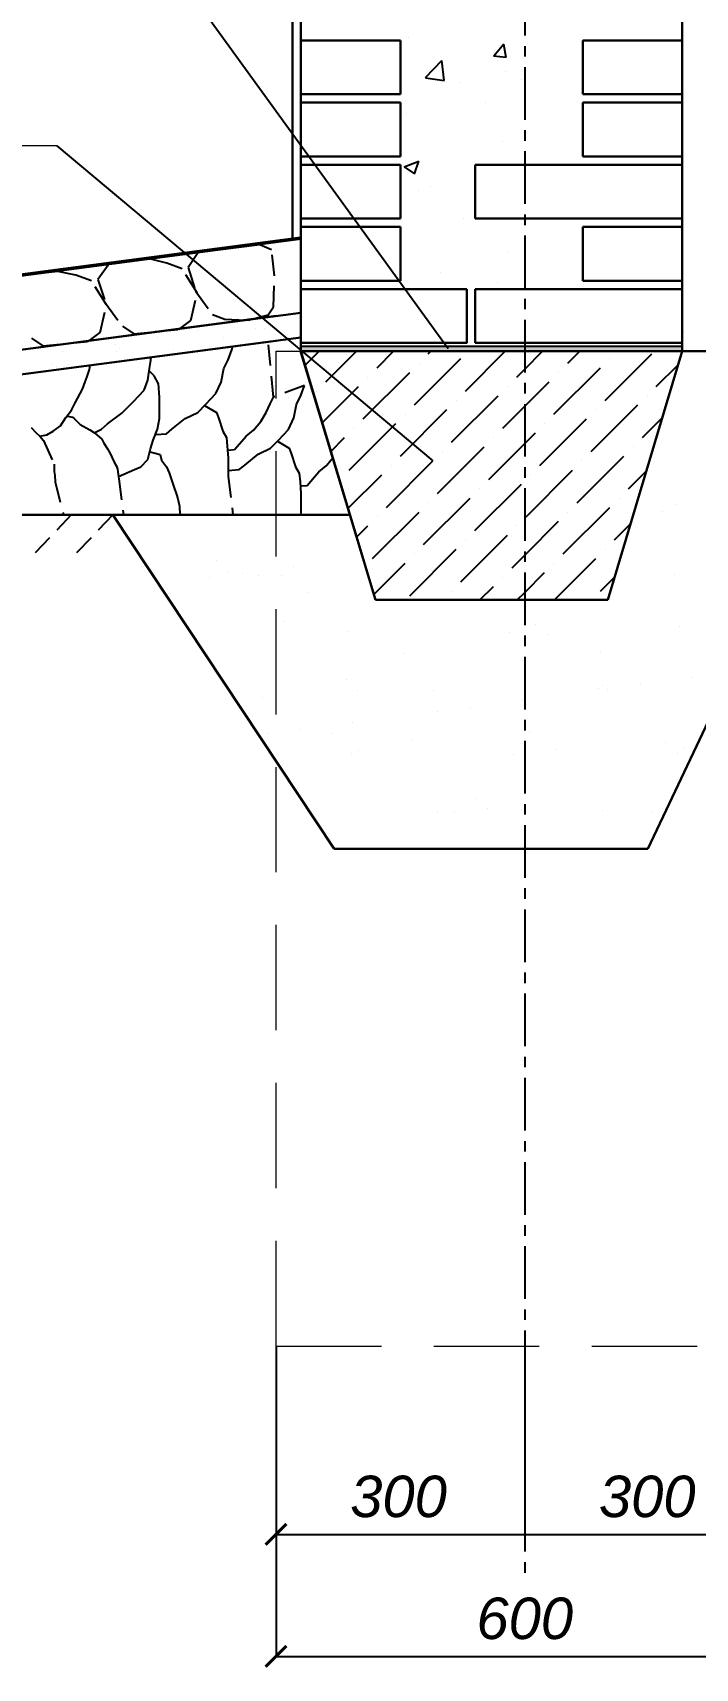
# Model space of a CAD drawing. Header units: millimetres. Extents: x 84778 to 227326, y -44398 to 146312.
# Drawn here: x 212101 to 216097, y -25759 to -15894 of the extents above; entities that cross this region are included whole.
import ezdxf

# ---------------------------------------------------------------- set-up
doc = ezdxf.new("R2010")
doc.units = ezdxf.units.MM
doc.header["$LTSCALE"] = 10
for name, pattern in [('ACAD_ISO03W100', [30, 12, -18]), ('CENTER', [50.8, 31.75, -6.35, 6.35, -6.35]), ('DASHED', [19.05, 12.7, -6.35])]:
    doc.linetypes.add(name, pattern=pattern)
for name, color, linetype in [('Осевая', 7, 'CENTER'), ('Размерная', 7, 'Continuous'), ('Текст', 7, 'Continuous'), ('Штриховка', 7, 'DASHED')]:
    doc.layers.add(name, color=color, linetype=linetype)
for name, color, linetype, lineweight in [('Основная', 7, 'Continuous', 30), ('основной', 7, 'Continuous', 30), ('пунктирная', 7, 'ACAD_ISO03W100', 20), ('Тонкая', 7, 'Continuous', 25)]:
    doc.layers.add(name, color=color, linetype=linetype, lineweight=lineweight)
doc.styles.add('STIL 888', font='ARIALI.TTF')

# ---------------------------------------------------------------- blocks, each defined once
blk = doc.blocks.new('_ArchTick')
at = {"color": 0, "linetype": 'ByBlock', "const_width": 0.15}
blk.add_lwpolyline([(-0.5, -0.5), (0.5, 0.5)], dxfattribs=at)

msp = doc.modelspace()

# ---------------------------------------------------------------- hatches: boundary and pattern name
at = {"layer": 'Тонкая', "linetype": 'Continuous', "ltscale": 1000}
msp.add_hatch(color=256, dxfattribs=at).paths.add_polyline_path([(216018.9, -17785.4), (213718.9, -17785.4), (213718.9, -17815.4), (216018.9, -17815.4)])

# ---------------------------------------------------------------- linework, layer by layer
at = {"color": 0, "linetype": 'ByBlock', "const_width": 18.8}
msp.add_lwpolyline([(213631.4, -24888.6), (213506.4, -25013.6)], dxfattribs=at)
at = {"layer": 'Defpoints'}
msp.add_line((209224.2, -18802.1), (212584.4, -18802.1), dxfattribs=at)
msp.add_arc((212750.6, -18368.3), 676.7, 82.03324, 82.34235, dxfattribs=at)
at = {"layer": 'Осевая'}
msp.add_line((215068.9, 12854.6), (215068.9, -25185.4), dxfattribs=at)
at = {"layer": 'Основная', "linetype": 'Continuous', "ltscale": 1000}
for p, q in [((216018.9, -15095.4), (216018.9, -17815.4)), ((213717, -17815.4), (214168.9, -19315.4)), ((213717, -17815.4), (214168.9, -19315.4)), ((216018.9, -17815.4), (213717, -17815.4)), ((215568.9, -19315.4), (216018.9, -17815.4)), ((214168.9, -19315.4), (215568.9, -19315.4))]:
    msp.add_line(p, q, dxfattribs=at)
at = {"layer": 'Основная', "ltscale": 50}
for p, q in [((213718.9, -15940.4), (214318.9, -15940.4)), ((215418.9, -15940.4), (216018.9, -15940.4)), ((213718.9, -16265.4), (214318.9, -16265.4)), ((215418.9, -16265.4), (216018.9, -16265.4)), ((213718.9, -16315.4), (214318.9, -16315.4)), ((215418.9, -16315.4), (216018.9, -16315.4)), ((213718.9, -16640.4), (214318.9, -16640.4)), ((215418.9, -16640.4), (216018.9, -16640.4)), ((213718.9, -16690.4), (214318.9, -16690.4)), ((214768.9, -16690.4), (216018.9, -16690.4)), ((213718.9, -17015.4), (214318.9, -17015.4)), ((213718.9, -17065.4), (214318.9, -17065.4)), ((214768.9, -17015.4), (216018.9, -17015.4)), ((215418.9, -17065.4), (216018.9, -17065.4)), ((213718.9, -17390.4), (214318.9, -17390.4)), ((213718.9, -17440.4), (214718.9, -17440.4)), ((214768.9, -17440.4), (216018.9, -17440.4)), ((215418.9, -17390.4), (216018.9, -17390.4)), ((213718.9, -17765.4), (214718.9, -17765.4)), ((214768.9, -17765.4), (216018.9, -17765.4))]:
    msp.add_line(p, q, dxfattribs=at)
at = {"layer": 'Основная', "lineweight": 50}
msp.add_line((208552.6, -17815.4), (213718.9, -17132.6), dxfattribs=at)
at = {"layer": 'Основная'}
for p, q in [((208841.5, -18227.2), (213568.9, -17602.4)), ((213568.9, -17752.4), (208933.3, -18365.1)), ((209224.2, -18802.1), (214014.2, -18802.1))]:
    msp.add_line(p, q, dxfattribs=at)
at = {"layer": 'основной'}
for p, q in [((213668.9, -9008.6), (213668.9, -17139.2)), ((208841.5, -18227.2), (213718.9, -17582.6)), ((213718.9, -17732.6), (208933.3, -18365.1))]:
    msp.add_line(p, q, dxfattribs=at)
at = {"layer": 'основной', "ltscale": 50}
for p, q in [((213718.9, -17815.4), (213718.9, -9140.4)), ((216018.9, -17065.4), (216018.9, -9190.4)), ((214318.9, -16265.4), (214318.9, -15940.4)), ((215418.9, -16265.4), (215418.9, -15940.4)), ((214318.9, -16640.4), (214318.9, -16315.4)), ((215418.9, -16640.4), (215418.9, -16315.4)), ((214318.9, -17015.4), (214318.9, -16690.4)), ((214318.9, -17390.4), (214318.9, -17065.4)), ((215418.9, -17390.4), (215418.9, -17065.4))]:
    msp.add_line(p, q, dxfattribs=at)
at = {"layer": 'основной', "linetype": 'Continuous', "ltscale": 1000}
for p, q in [((214768.9, -16690.4), (214768.9, -17015.4)), ((214718.9, -17440.4), (214718.9, -17765.6)), ((214768.9, -17440.4), (214768.9, -17765.4)), ((213718.9, -17815.4), (213717, -17815.4)), ((213717, -17815.4), (216568.9, -17815.4)), ((214168.9, -19315.4), (213718.9, -17815.4)), ((216018.9, -17815.4), (215568.9, -19315.4)), ((215811.2, -20815.4), (217231.8, -17815.4)), ((217231.8, -17815.4), (216018.9, -17815.4)), ((212584.3, -18801.9), (213918.9, -20815.4)), ((215568.9, -19315.4), (214168.9, -19315.4)), ((213918.9, -20815.4), (215811.2, -20815.4))]:
    msp.add_line(p, q, dxfattribs=at)
at = {"layer": 'пунктирная', "linetype": 'DASHED', "ltscale": 1000}
for p, q in [((212855.3, -17733.8), (212855.3, -17733.8)), ((213008, -17685.3), (213008, -17685.3)), ((213100.8, -17688.8), (213100.8, -17688.8)), ((213250.8, -17733.1), (213250.8, -17733.1)), ((213443.8, -17676.4), (213443.8, -17676.4)), ((213500.3, -17675.1), (213500.3, -17675.1)), ((213646.3, -17732.4), (213646.3, -17732.4)), ((212279.7, -17817.1), (212279.7, -17817.1)), ((212602.9, -17775.3), (212602.9, -17775.3)), ((212604.6, -17818.6), (212604.6, -17818.6)), ((212626.3, -17796.8), (212626.3, -17796.8)), ((212947.6, -17806.3), (212947.6, -17806.3)), ((213118.5, -17786.5), (213118.5, -17786.5)), ((213568.9, -17815.4), (213717, -17815.4)), ((212221.1, -17886.8), (212221.1, -17886.8)), ((212244.5, -17908.2), (212244.5, -17908.2)), ((212316, -17895.6), (212316, -17895.6))]:
    msp.add_line(p, q, dxfattribs=at)
at = {"layer": 'пунктирная', "linetype": 'DASHED', "ltscale": 5}
for q in [(213568.9, -17815.4), (216568.9, -23815.4)]:
    msp.add_line((213568.9, -23815.4), q, dxfattribs=at)
at = {"layer": 'Текст', "lineweight": 20}
msp.add_line((212246.7, -16575.8), (208803.9, -16575.8), dxfattribs=at)
at = {"layer": 'Тонкая', "linetype": 'Continuous', "ltscale": 1000}
for p, q in [((212246.7, -14539.2), (214607, -17798.3)), ((212246.7, -16575.8), (214515.3, -18476.1)), ((216028.8, -17696.2), (216028.8, -17696.2)), ((213718.9, -17815.4), (213718.9, -17785.4)), ((213718.9, -17785.4), (216018.9, -17785.4)), ((216018.9, -17815.4), (213718.9, -17815.4)), ((216018.9, -17785.4), (216018.9, -17815.4)), ((213568.9, -23816), (213568.9, -25686.6)), ((213568.9, -25686.6), (216568.9, -25686.6))]:
    msp.add_line(p, q, dxfattribs=at)
at = {"layer": 'Тонкая', "linetype": 'DASHED', "ltscale": 1000}
for p, q in [((212855.3, -17733.8), (212855.3, -17733.8)), ((213008, -17685.3), (213008, -17685.3)), ((213100.8, -17688.8), (213100.8, -17688.8)), ((213250.8, -17733.1), (213250.8, -17733.1)), ((213443.8, -17676.4), (213443.8, -17676.4)), ((213500.3, -17675.1), (213500.3, -17675.1)), ((213646.3, -17732.4), (213646.3, -17732.4)), ((212279.7, -17817.1), (212279.7, -17817.1)), ((212602.9, -17775.3), (212602.9, -17775.3)), ((212604.6, -17818.6), (212604.6, -17818.6)), ((212626.3, -17796.8), (212626.3, -17796.8)), ((212947.6, -17806.3), (212947.6, -17806.3)), ((213118.5, -17786.5), (213118.5, -17786.5)), ((212221.1, -17886.8), (212221.1, -17886.8)), ((212244.5, -17908.2), (212244.5, -17908.2)), ((212316, -17895.6), (212316, -17895.6))]:
    msp.add_line(p, q, dxfattribs=at)
at = {"layer": 'Тонкая', "ltscale": 50}
for p, q in [((213568.9, -23814.8), (213568.9, -24952)), ((215068.9, -23815.4), (215068.9, -24952.3)), ((213568.9, -24951.1), (215068.9, -24951.1)), ((215068.9, -24951.1), (216568.9, -24951.1))]:
    msp.add_line(p, q, dxfattribs=at)
at = {"layer": 'Штриховка', "linetype": 'Continuous', "ltscale": 1000}
for p, q in [((214370.3, -15922.1), (214370.3, -15922.1)), ((214882.3, -16034.4), (214943.5, -15961.4)), ((214956.7, -16044), (214942, -15964.4)), ((214469.4, -16164.6), (214568.3, -16061.6)), ((214582.4, -16182.2), (214568.4, -16061.6)), ((214881, -16034.3), (214956.9, -16041)), ((214469.6, -16165.6), (214582.5, -16183.1)), ((214951.2, -16129.4), (214951.2, -16129.4)), ((214676.2, -16195), (214676.2, -16195)), ((215050.1, -16177.8), (215050.1, -16177.8)), ((214835.1, -16317.8), (214835.1, -16317.8)), ((214354.1, -16381.2), (214354.1, -16381.2)), ((214935.8, -16552.2), (214935.8, -16552.2)), ((214341.5, -16702.7), (214430.5, -16668.6)), ((214404.1, -16745), (214429.9, -16668.2)), ((214341, -16702.6), (214404.1, -16745.2)), ((214428.9, -16844), (214428.9, -16844)), ((214501, -16818.7), (214501, -16818.7)), ((214696.7, -17014.6), (214696.7, -17014.6)), ((214969, -17214), (214969, -17214)), ((214561.4, -17341.6), (214561.4, -17341.6)), ((214904.9, -17397.8), (214904.9, -17397.8)), ((213742.9, -17901.5), (213829, -17815.4)), ((213869.8, -17999), (214053.5, -17815.4)), ((214178.5, -17914.8), (214278, -17815.4)), ((214487.2, -17830.7), (214502.5, -17815.4)), ((214711.7, -18055.2), (214951.5, -17815.4)), ((215068.9, -17922.5), (215176, -17815.4)), ((215329.1, -17886.8), (215400.5, -17815.4)), ((215553.6, -18111.3), (215834.3, -17830.7)), ((214094.3, -18223.5), (214375, -17942.9)), ((214403, -18139.3), (214683.7, -17858.7)), ((214431.1, -17886.8), (214431.1, -17886.8)), ((215020.4, -17971), (215068.9, -17922.5)), ((215244.9, -18195.5), (215525.6, -17914.8)), ((215273, -17942.9), (215273, -17942.9)), ((215581.7, -17858.7), (215581.7, -17858.7)), ((215862.3, -18027.1), (215995.2, -17894.2)), ((213574.6, -18029.4), (213574.6, -18029.4)), ((213846.8, -18246.5), (214066.3, -18027.1)), ((214122.4, -17971), (214122.4, -17971)), ((214964.3, -18027.1), (214964.3, -18027.1)), ((215068.9, -18147), (215216.9, -17999)), ((213644.8, -18093.8), (213644.8, -18093.8)), ((213813.7, -18055.2), (213813.7, -18055.2)), ((214627.5, -18363.9), (214908.2, -18083.2)), ((214655.6, -18111.3), (214655.6, -18111.3)), ((214936.2, -18279.7), (215068.9, -18147)), ((215469.4, -18420), (215750.1, -18139.3)), ((215806.2, -18083.2), (215806.2, -18083.2)), ((214318.8, -18448), (214599.5, -18167.4)), ((214346.9, -18195.5), (214346.9, -18195.5)), ((215160.7, -18504.2), (215441.4, -18223.5)), ((215497.5, -18167.4), (215497.5, -18167.4)), ((215778.1, -18335.8), (215899, -18214.9)), ((213898.8, -18419), (213982.1, -18335.8)), ((214010.1, -18532.2), (214290.8, -18251.6)), ((214038.2, -18279.7), (214038.2, -18279.7)), ((214880.1, -18335.8), (214880.1, -18335.8)), ((215068.9, -18371.5), (215132.7, -18307.7)), ((215188.8, -18251.6), (215188.8, -18251.6)), ((214543.3, -18672.6), (214824, -18391.9)), ((214571.4, -18420), (214571.4, -18420)), ((214852, -18588.4), (215068.9, -18371.5)), ((215722, -18391.9), (215722, -18391.9)), ((214234.6, -18756.7), (214515.3, -18476.1)), ((214262.7, -18504.2), (214262.7, -18504.2)), ((215076.5, -18812.9), (215357.2, -18532.2)), ((215385.2, -18728.7), (215665.9, -18448)), ((215413.3, -18476.1), (215413.3, -18476.1)), ((215693.9, -18644.5), (215802.8, -18535.6)), ((213954, -18588.4), (213954, -18588.4)), ((214002.8, -18764.1), (214206.6, -18560.3)), ((214767.8, -18897.1), (215048.5, -18616.4)), ((215104.6, -18560.3), (215104.6, -18560.3)), ((214459.2, -18981.2), (214739.8, -18700.6)), ((214487.2, -18728.7), (214487.2, -18728.7)), ((214795.9, -18644.5), (214795.9, -18644.5)), ((215637.8, -18700.6), (215637.8, -18700.6)), ((215980.6, -18740), (215980.6, -18740)), ((213976.9, -18772.4), (213976.9, -18772.4)), ((214150.5, -19065.4), (214431.1, -18784.8)), ((214178.5, -18812.9), (214178.5, -18812.9)), ((215068.9, -19045), (215273, -18840.9)), ((215301.1, -19037.4), (215581.7, -18756.7)), ((215329.1, -18784.8), (215329.1, -18784.8)), ((215902.5, -18778.7), (215902.5, -18778.7)), ((214054.8, -18936.6), (214122.4, -18869)), ((214683.7, -19205.8), (214964.3, -18925.1)), ((215020.4, -18869), (215020.4, -18869)), ((215609.7, -18953.2), (215706.6, -18856.3)), ((215726.9, -18845.5), (215726.9, -18845.5)), ((214375, -19289.9), (214655.6, -19009.3)), ((214403, -19037.4), (214403, -19037.4)), ((214711.7, -18953.2), (214711.7, -18953.2)), ((215553.6, -19009.3), (215553.6, -19009.3)), ((213210.2, -19079.4), (213210.2, -19079.4)), ((213675.7, -19115.5), (213675.7, -19115.5)), ((214158.7, -19281.7), (214346.9, -19093.5)), ((214992.4, -19121.6), (215068.9, -19045)), ((215244.9, -19093.5), (215244.9, -19093.5)), ((215247.5, -19315.4), (215497.5, -19065.4)), ((213167.7, -19182.4), (213167.7, -19182.4)), ((213280.4, -19143.7), (213280.4, -19143.7)), ((213366, -19156.3), (213366, -19156.3)), ((213463.1, -19166.7), (213463.1, -19166.7)), ((213600.4, -19165.5), (213600.4, -19165.5)), ((214798.5, -19315.4), (214880.1, -19233.8)), ((214936.2, -19177.7), (214936.2, -19177.7)), ((215068.9, -19269.5), (215188.8, -19149.6)), ((215525.6, -19261.9), (215610.4, -19177.1)), ((215973.4, -19161.2), (215973.4, -19161.2)), ((213761, -19267.9), (213761, -19267.9)), ((214627.5, -19261.9), (214627.5, -19261.9)), ((215023, -19315.4), (215068.9, -19269.5)), ((213611.9, -19447.5), (213611.9, -19447.5)), ((214000.9, -19506.5), (214000.9, -19506.5)), ((214975.6, -19511.2), (214975.6, -19511.2)), ((215136.4, -19460.6), (215136.4, -19460.6)), ((215206.6, -19524.9), (215206.6, -19524.9)), ((216004.6, -19474.1), (216004.6, -19474.1)), ((213153, -19638.5), (213153, -19638.5)), ((214339.4, -19636.3), (214339.4, -19636.3)), ((215525.9, -19634.2), (215525.9, -19634.2)), ((213991.1, -19795), (213991.1, -19795)), ((215768.4, -19826.5), (215768.4, -19826.5)), ((216078.2, -19785.7), (216078.2, -19785.7)), ((213487.1, -19900.8), (213487.1, -19900.8)), ((214061.3, -19859.3), (214061.3, -19859.3)), ((214516.1, -19863.7), (214516.1, -19863.7)), ((215052.6, -19920.7), (215052.6, -19920.7)), ((215513.4, -19851), (215513.4, -19851)), ((215538.1, -19828.7), (215538.1, -19828.7)), ((215570.1, -19852.6), (215570.1, -19852.6)), ((214544.5, -19987.6), (214544.5, -19987.6)), ((214742.8, -19961.5), (214742.8, -19961.5)), ((213519, -20122.6), (213519, -20122.6)), ((213717.3, -20096.5), (213717.3, -20096.5)), ((213908.1, -20119.6), (213908.1, -20119.6)), ((214027, -20055.7), (214027, -20055.7)), ((215094.6, -20117.4), (215094.6, -20117.4)), ((214068.7, -20221.9), (214068.7, -20221.9)), ((214392.8, -20163), (214392.8, -20163)), ((215255.2, -20219.8), (215255.2, -20219.8)), ((215917.3, -20176.1), (215917.3, -20176.1)), ((216028.6, -20208.2), (216028.6, -20208.2)), ((214024.9, -20240.6), (214024.9, -20240.6)), ((214999.6, -20245.3), (214999.6, -20245.3)), ((215987.6, -20240.5), (215987.6, -20240.5)), ((214772, -20510.5), (214772, -20510.5)), ((214540.1, -20597.8), (214540.1, -20597.8)), ((214647.1, -20590.4), (214647.1, -20590.4)), ((214842.2, -20574.9), (214842.2, -20574.9)), ((215537.4, -20585.1), (215537.4, -20585.1)), ((215833.6, -20588.3), (215833.6, -20588.3))]:
    msp.add_line(p, q, dxfattribs=at)
at = {"layer": 'Штриховка'}
for p, q in [((212804.9, -17257.3), (212561.8, -17288.5)), ((212909.3, -17284.3), (212804.9, -17257.3)), ((213099, -17219.7), (213038.5, -17311)), ((213344.2, -17188.6), (213099, -17219.7)), ((213470.9, -17174), (213344.2, -17188.6)), ((213542.1, -17204.5), (213470.9, -17174)), ((213559.7, -17359.8), (213542.1, -17204.5)), ((212253.5, -17333.9), (212004, -17360.4)), ((212362.2, -17356.6), (212253.5, -17333.9)), ((212455.7, -17391.5), (212362.2, -17356.6)), ((212561.8, -17288.5), (212494.3, -17382.9)), ((213002.8, -17319.1), (212909.3, -17284.3)), ((213093.7, -17462.1), (213002.8, -17319.1)), ((213038.5, -17311), (213084.7, -17454)), ((213552.7, -17546.9), (213559.7, -17359.8)), ((212546.5, -17534.4), (212455.7, -17391.5)), ((212494.3, -17382.9), (212540.6, -17525.9)), ((213084.7, -17454), (213186.1, -17592.6)), ((212507.3, -17702.3), (212546.5, -17534.4)), ((212540.6, -17525.9), (212642, -17664.5)), ((213054.4, -17630), (213093.7, -17462.1)), ((213520.9, -17596.3), (213552.7, -17546.9)), ((212982.3, -17684.1), (213054.4, -17630)), ((213186.1, -17592.6), (213259.3, -17621)), ((213259.3, -17621), (213400.7, -17628.1)), ((213400.7, -17628.1), (213520.9, -17596.3)), ((212094.8, -17736.8), (212163.1, -17783.1)), ((212435.1, -17756.4), (212507.3, -17702.3)), ((212642, -17664.5), (212710.3, -17710.7)), ((212710.3, -17710.7), (212849.7, -17696.7)), ((212849.7, -17696.7), (212982.3, -17684.1)), ((212163.1, -17783.1), (212306.2, -17768.6)), ((212306.2, -17768.6), (212435.1, -17756.4)), ((212811.8, -17882.4), (212816.2, -17851.9)), ((213280.3, -17866.3), (213301.8, -17807.1)), ((213301.8, -17807.1), (213307.6, -17786.9)), ((213553.1, -18091.7), (213521.6, -17758.6)), ((212429.2, -17966.9), (212443.9, -17925.5)), ((212443.9, -17925.5), (212448.5, -17900.5)), ((212795.6, -17990.1), (212806.4, -17920.1)), ((212833.3, -17963.2), (212804.2, -17934.1)), ((212806.4, -17920.1), (212811.8, -17882.4)), ((213237.2, -18000.8), (213253.3, -17920.1)), ((213253.3, -17920.1), (213280.3, -17866.3)), ((212358.2, -18126.5), (212402.5, -18043.7)), ((212402.5, -18043.7), (212417.3, -17999.4)), ((212417.3, -17999.4), (212429.2, -17966.9)), ((212709.5, -18119.2), (212774.1, -18049.3)), ((212774.1, -18049.3), (212795.6, -17990.1)), ((212860.2, -18011.6), (212833.3, -17963.2)), ((212865.6, -18092.3), (212860.2, -18011.6)), ((213204.9, -18070.8), (213237.2, -18000.8)), ((213740.6, -18022.6), (213553.1, -18091.7)), ((213719, -18081.8), (213740.6, -18022.6)), ((212334.5, -18170.8), (212358.2, -18126.5)), ((212639.5, -18189.2), (212709.5, -18119.2)), ((212865.6, -18140.7), (212865.6, -18092.3)), ((212865.6, -18221.4), (212865.6, -18140.7)), ((213097.2, -18183.8), (213145.6, -18135.3)), ((213138.3, -18142.7), (213210.3, -18183.8)), ((213145.6, -18135.3), (213204.9, -18070.8)), ((213509.3, -18184.6), (213533.9, -18132.7)), ((213533.9, -18132.7), (213553.1, -18091.7)), ((213676, -18216.3), (213692.1, -18135.6)), ((213692.1, -18135.6), (213719, -18081.8)), ((212269.5, -18265.4), (212302, -18215.1)), ((212302, -18215.1), (212334.5, -18170.8)), ((212310.9, -18206.3), (212340.4, -18212.2)), ((212340.4, -18212.2), (212349.3, -18218.1)), ((212349.3, -18218.1), (212387.8, -18256.5)), ((212553.3, -18253.7), (212639.5, -18189.2)), ((212854.9, -18286), (212865.6, -18221.4)), ((212941, -18286), (213021.8, -18221.4)), ((213021.8, -18221.4), (213097.2, -18183.8)), ((213210.3, -18183.8), (213221, -18216.1)), ((213221, -18216.1), (213248, -18296.8)), ((213432.8, -18291.1), (213476.5, -18239.2)), ((213476.5, -18239.2), (213509.3, -18184.6)), ((213643.6, -18286.2), (213676, -18216.3)), ((212092, -18274.2), (212121.6, -18306.7)), ((212121.6, -18306.7), (212145.3, -18327.4)), ((212144.7, -18326.9), (212186.7, -18318.6)), ((212145.3, -18327.4), (212166, -18354)), ((212186.7, -18318.6), (212225.1, -18297.9)), ((212225.1, -18297.9), (212269.5, -18265.4)), ((212387.8, -18256.5), (212446.9, -18289)), ((212446.9, -18289), (212473.5, -18306.7)), ((212472.5, -18307.5), (212515.6, -18286)), ((212473.5, -18306.7), (212517.9, -18345.2)), ((212515.6, -18286), (212553.3, -18253.7)), ((212517.9, -18345.2), (212529.7, -18368.8)), ((212827.9, -18350.6), (212854.9, -18286)), ((212841.5, -18318.1), (212908.7, -18312.9)), ((212908.7, -18312.9), (212941, -18286)), ((213248, -18296.8), (213269.5, -18334.4)), ((213269.5, -18334.4), (213274.9, -18388.3)), ((213361.8, -18356.7), (213389.1, -18326.6)), ((213389.1, -18326.6), (213432.8, -18291.1)), ((213584.4, -18350.8), (213643.6, -18286.2)), ((212166, -18354), (212231, -18495.9)), ((212529.7, -18368.8), (212553.4, -18404.3)), ((212553.4, -18404.3), (212568.1, -18430.9)), ((212568.1, -18430.9), (212591.8, -18484.1)), ((212795.6, -18469), (212811.8, -18404.4)), ((212809.6, -18422.2), (212869.8, -18438.6)), ((212811.8, -18404.4), (212827.9, -18350.6)), ((212869.8, -18438.6), (212878, -18471.4)), ((213274.9, -18388.3), (213280.3, -18458.2)), ((213279.8, -18411.3), (213318, -18408.6)), ((213318, -18408.6), (213361.8, -18356.7)), ((213379.8, -18501.5), (213460.6, -18436.9)), ((213460.6, -18436.9), (213535.9, -18399.2)), ((213535.9, -18399.2), (213584.4, -18350.8)), ((213577.1, -18358.1), (213649, -18399.2)), ((213649, -18399.2), (213659.8, -18431.5)), ((213659.8, -18431.5), (213686.7, -18512.2)), ((212231, -18495.9), (212231, -18540.2)), ((212231, -18540.2), (212234, -18563.8)), ((212591.8, -18484.1), (212606.6, -18507.7)), ((212606.6, -18507.7), (212612.5, -18525.4)), ((212612.5, -18525.4), (212618.4, -18572.7)), ((212618.1, -18570.4), (212714.9, -18528.2)), ((212714.9, -18528.2), (212752.5, -18512)), ((212752.5, -18512), (212795.6, -18469)), ((212878, -18471.4), (212908, -18512.4)), ((212908, -18512.4), (212924.4, -18547.9)), ((213280.3, -18458.2), (213280.3, -18506.6)), ((213280.3, -18506.6), (213280.3, -18533.5)), ((213280.3, -18533.5), (213347.5, -18528.4)), ((213280.3, -18533.5), (213280.3, -18571.2)), ((213347.5, -18528.4), (213379.8, -18501.5)), ((213686.7, -18512.2), (213708.3, -18549.9)), ((213800.5, -18572.1), (213827.9, -18542.1)), ((213827.9, -18542.1), (213871.6, -18506.6)), ((213871.6, -18506.6), (213911.9, -18458.8)), ((212234, -18563.8), (212236.9, -18602.3)), ((212236.9, -18602.3), (212286.9, -18802.1)), ((212618.4, -18572.7), (212621.4, -18584.5)), ((212621.4, -18584.5), (212648.6, -18802.1)), ((212924.4, -18547.9), (212938.1, -18591.6)), ((212938.1, -18591.6), (212951.8, -18632.5)), ((212951.8, -18632.5), (212968.2, -18679)), ((213280.3, -18571.2), (213309.1, -18802.1)), ((213708.3, -18549.9), (213713.6, -18603.7)), ((213713.6, -18603.7), (213719, -18673.7)), ((213718.5, -18626.8), (213756.8, -18624)), ((213756.8, -18624), (213800.5, -18572.1)), ((212968.2, -18679), (212976.4, -18706.3)), ((212976.4, -18706.3), (212984.6, -18741.8)), ((212984.6, -18741.8), (212987.3, -18750)), ((213719, -18673.7), (213719, -18722.1)), ((213719, -18722.1), (213719, -18749)), ((212334.3, -18801.9), (212101.8, -19046.3)), ((212584.3, -18801.9), (212351.8, -19046.3)), ((212987.3, -18750), (212987.3, -18766.4)), ((212987.3, -18766.4), (212990, -18801.9)), ((213719, -18749), (213719, -18786.7)), ((213719, -18786.7), (213721, -18802.1))]:
    msp.add_line(p, q, dxfattribs=at)

# ---------------------------------------------------------------- block references
at = {"layer": 'Тонкая', "linetype": 'Continuous', "ltscale": 1000, "xscale": 125, "yscale": 125, "zscale": 125, "rotation": 180}
msp.add_blockref('_ArchTick', (213568.9, -25686.6), dxfattribs=at)

# ---------------------------------------------------------------- texts
at = {"layer": 'Размерная', "style": 'STIL 888'}
for p in [(214016.4, -24846.8), (215516.4, -24846.8)]:
    msp.add_text('300', height=250, dxfattribs=at).set_placement(p)
at = {"layer": 'Тонкая', "linetype": 'Continuous', "ltscale": 1000, "insert": (215068.9, -25459), "char_height": 250, "attachment_point": 5, "style": 'STIL 888'}
msp.add_mtext('600', dxfattribs=at)

doc.saveas('drawing.dxf')
